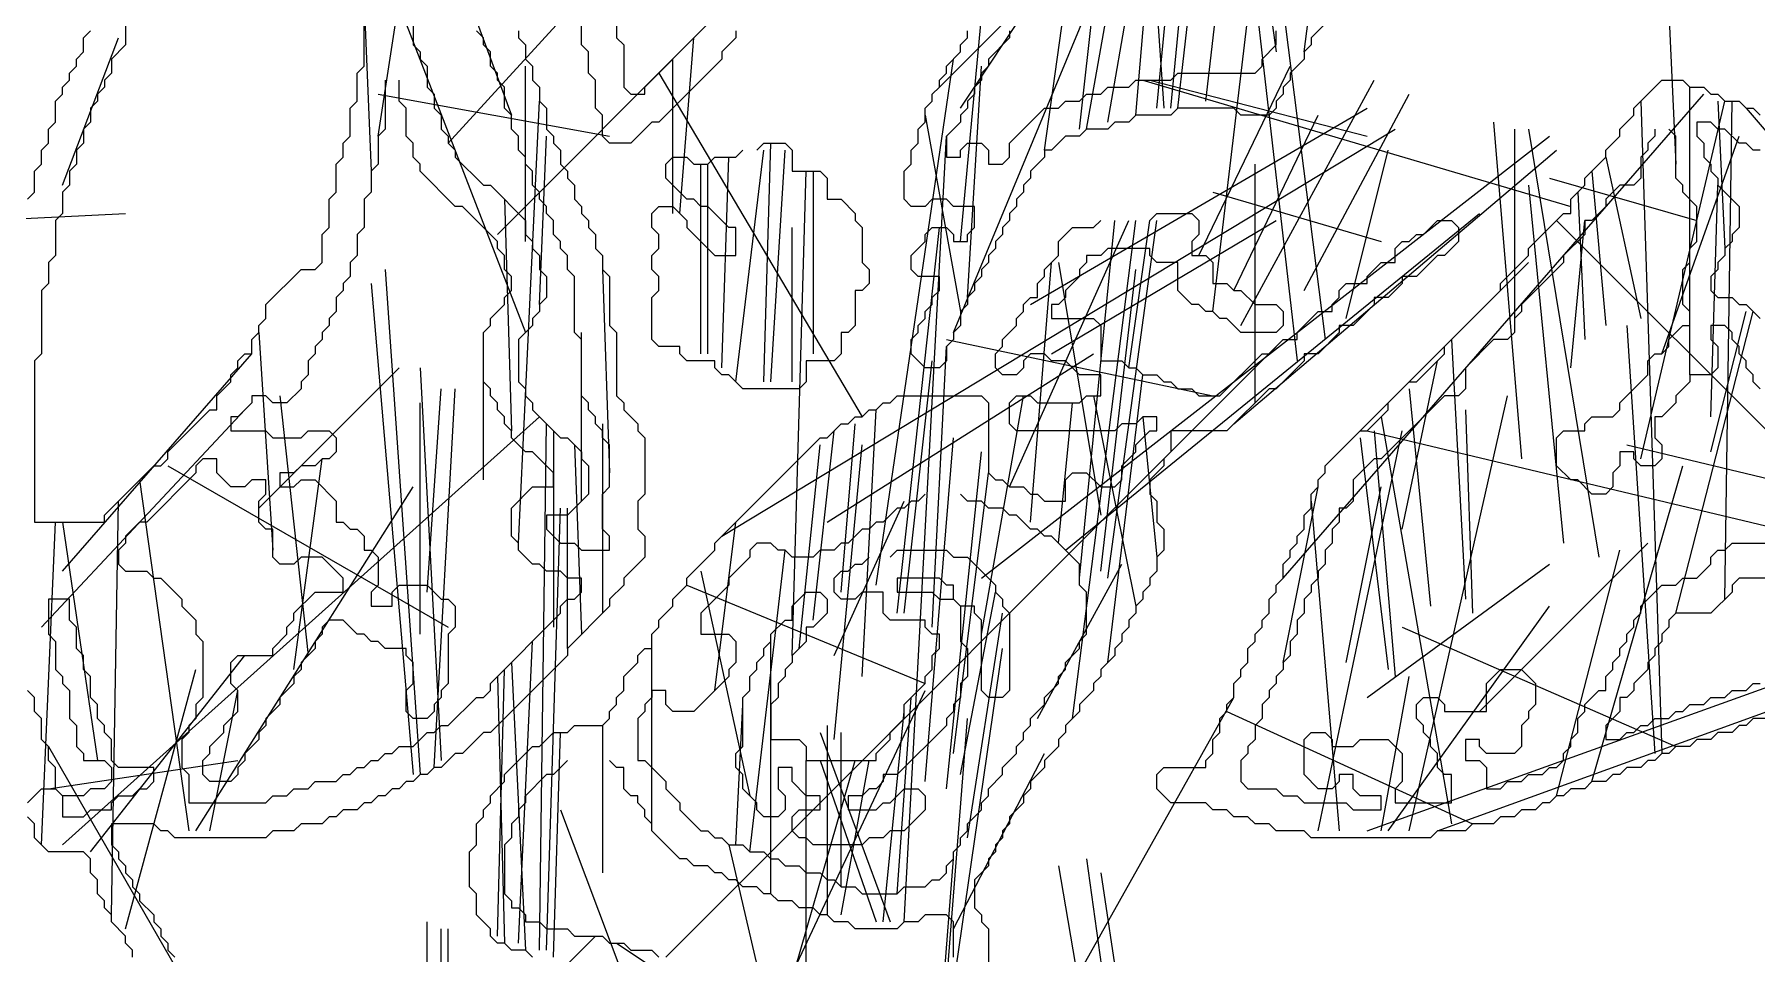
# Model space of a CAD drawing. Header units: metres. Extents: x 0 to 314, y 0 to 386.
# Drawn here: x 130 to 191.4, y 297.1 to 329.9 of the extents above; entities that cross this region are included whole.
import ezdxf

# ---------------------------------------------------------------- set-up
doc = ezdxf.new("R2010")
doc.units = ezdxf.units.M
for name, color, linetype in [('CUT', 7, 'Continuous'), ('FOLD', 1, 'Continuous'), ('OUTLINE', 3, 'Continuous')]:
    doc.layers.add(name, color=color, linetype=linetype)

msp = doc.modelspace()

# ---------------------------------------------------------------- linework, layer by layer
at = {"layer": 'CUT', "lineweight": 25}
for p, q in [((170, 327.25), (171, 337.5)), ((162.25, 328), (170.5, 336.25)), ((169.25, 327), (170, 335.75)), ((188, 336.25), (188.5, 325.25)), ((172, 320), (173.75, 334.75)), ((171.75, 327.5), (172.5, 334)), ((142.25, 326.25), (143.25, 332.75)), ((144.75, 326), (150, 331.75)), ((143.25, 330.25), (147.5, 319.25)), ((163.25, 320.5), (163.75, 328.75)), ((169.75, 328.25), (177.5, 326.25)), ((174.5, 310.5), (189.5, 327.75)), ((147.25, 311.75), (148, 327.5)), ((187.25, 327.5), (188, 304.25)), ((154.5, 312), (178.5, 326.5)), ((156, 317.5), (156.25, 326)), ((183.25, 326.5), (185.75, 311.25)), ((155, 317.5), (156, 325.75)), ((172.75, 316), (184.25, 325.75)), ((176.75, 319.75), (178.25, 325.75)), ((153.75, 318.5), (153.75, 325.25)), ((172, 324.25), (178, 322.5)), ((128.25, 323.25), (133.25, 323.5)), ((166.75, 311.5), (181.5, 323.5)), ((160.75, 309.25), (162.25, 323)), ((164.75, 313.75), (169, 323.25)), ((168.25, 310.5), (170, 323.25)), ((169, 318), (169.75, 323.25)), ((184.25, 323.25), (194.25, 313.25)), ((150.25, 321.5), (150.5, 314.25)), ((168, 310.75), (169.25, 321.5)), ((162, 308.75), (162.5, 318.75)), ((180.5, 319), (181, 309.75)), ((161, 309.25), (162, 318.25)), ((168.25, 307.5), (169.5, 317.75)), ((138.75, 317), (139.75, 307.75)), ((143.75, 308.5), (143.75, 316.75)), ((167.75, 317), (169.25, 309.5)), ((130.25, 308.75), (137.5, 316.5)), ((181, 316.5), (181.25, 309.25)), ((157.25, 308), (158, 315.25)), ((158.5, 304.75), (159.5, 315.25)), ((134.75, 314.5), (144.75, 308.75)), ((135.75, 301.5), (143.5, 313.75)), ((174.5, 307.5), (175.75, 313.75)), ((132.75, 298.5), (133, 313.25)), ((158.5, 307.75), (161, 313.25)), ((130.25, 301), (130.75, 312.5)), ((155.5, 300.75), (156.75, 311.5)), ((181.5, 305.75), (187.5, 311.75)), ((184.25, 302.75), (186.5, 311.5)), ((180, 301.5), (203.5, 310)), ((163.25, 301.25), (164.5, 309.25)), ((147.25, 297.5), (147.75, 308.25)), ((156.25, 299.25), (156.25, 308.25)), ((132, 300.75), (137.5, 307.75)), ((147, 307.5), (147.5, 297.25)), ((133.25, 298), (135.75, 307.25)), ((136.25, 301.5), (137.25, 306.5)), ((160.25, 298.25), (161, 305.75)), ((166, 294.25), (172.75, 306.25)), ((172.5, 305.75), (181.25, 301.75)), ((158, 305), (160.5, 298.25)), ((158.75, 299.5), (158.75, 305)), ((158, 304), (160, 298.25)), ((158.75, 298.5), (159.75, 304)), ((162.75, 298), (166, 304.25)), ((167.5, 300.5), (170, 282.25)), ((144, 288.5), (144, 298.25))]:
    msp.add_line(p, q, dxfattribs=at)
at = {"layer": 'FOLD', "lineweight": 18}
for p, q in [((175.25, 329.25), (176.5, 339)), ((170.75, 327.25), (172, 338.25)), ((170.5, 327.25), (171.5, 337.75)), ((168.25, 326.75), (170, 336.75)), ((162.75, 319.25), (169.5, 335.5)), ((167.25, 326.5), (168.25, 335.5)), ((166, 325.75), (167.25, 334.75)), ((167.5, 326.5), (169, 335)), ((169.75, 334.5), (170.25, 327.25)), ((173.5, 334.75), (174.25, 329.25)), ((174, 334.75), (176, 319)), ((144.5, 333.75), (147, 327)), ((173.25, 333.5), (175, 318.25)), ((163, 327.25), (166.5, 332.5)), ((141.75, 331), (142, 325)), ((146.5, 322.75), (154, 330.25)), ((163, 322.5), (163.75, 330.5)), ((131, 324.5), (133, 329.75)), ((153, 323.5), (153.5, 329.75)), ((152.75, 323.5), (152.75, 329)), ((160, 310.25), (162.75, 329)), ((147.5, 322.5), (147.5, 328.75)), ((152.25, 328.5), (159.5, 316.25)), ((171.5, 322), (174.75, 328.75)), ((142.25, 327.75), (150.5, 326.25)), ((169.5, 328.25), (184.75, 323.75)), ((173, 319.5), (177.75, 328.25)), ((175.25, 320.75), (179, 327.75)), ((189, 317.75), (189, 328)), ((165.5, 320.25), (177.5, 327.25)), ((187.25, 314.75), (190.25, 327.5)), ((190, 327.5), (190.25, 322.25)), ((190.25, 309.75), (190.5, 327.5)), ((191, 327.25), (195.5, 322)), ((161.75, 327), (163, 320)), ((172.75, 320.75), (175.75, 327)), ((182, 326.75), (183, 314.75)), ((148, 320.25), (148.25, 326.25)), ((161, 298.25), (162.5, 326.25)), ((163.75, 310.5), (184, 326.25)), ((182.75, 326.5), (182.75, 319.75)), ((188, 318.5), (190.75, 326.25)), ((154.5, 318), (154.75, 325.5)), ((156.25, 317.5), (156.75, 325.75)), ((186, 325.5), (187.25, 319.75)), ((154, 318.5), (154, 325.25)), ((157, 307.75), (157.5, 325)), ((157.75, 325), (157.75, 318.5)), ((173.5, 316.75), (173.5, 325.25)), ((184, 324.75), (189.25, 323.25)), ((185.5, 325), (186, 319.5)), ((183.25, 324.5), (184.5, 311.75)), ((185, 324.25), (185.25, 319)), ((189.75, 316.25), (190, 324.5)), ((146.75, 324), (147, 315.75)), ((157, 317.5), (157, 323)), ((166.25, 318.5), (174.25, 323.25)), ((167, 305.5), (169.25, 323.25)), ((167.25, 310.5), (168.5, 323.25)), ((184.75, 318), (185.25, 323.25)), ((165.5, 312.5), (166.25, 321.75)), ((166.5, 321.75), (168, 312.75)), ((176.75, 315.25), (183.25, 321.75)), ((142, 321), (143.5, 303.5)), ((142.5, 321.5), (143.75, 303.5)), ((188.5, 309.25), (191.25, 320)), ((189.75, 315), (191, 320)), ((138, 319.25), (138.5, 311.5)), ((149.5, 313.25), (149.5, 319.25)), ((186.75, 319.5), (187.75, 304.25)), ((146, 314), (146, 319)), ((152.5, 297), (174.25, 318.75)), ((162.5, 319), (172, 317)), ((131, 310.75), (137.75, 318.5)), ((138, 313), (143, 318)), ((143.75, 318), (144.5, 304)), ((158.25, 312.5), (167.75, 318.5)), ((178.75, 312.25), (180, 318.25)), ((144, 310), (144.5, 317.25)), ((144.25, 303.75), (145, 317.25)), ((163.75, 308.5), (165.25, 317)), ((166.5, 311.75), (167, 316.75)), ((179, 317.25), (179.75, 309.5)), ((179, 301.5), (182.5, 317)), ((131, 301), (148, 316.25)), ((159.5, 307), (160, 316.5)), ((169.5, 316.25), (170, 311.25)), ((178, 316.25), (180.5, 301.75)), ((148, 297.25), (148.25, 316)), ((148.5, 315.75), (148.5, 308.75)), ((150.25, 316), (150.25, 309.25)), ((157.75, 309), (158.5, 315.75)), ((158.75, 310), (159.25, 316)), ((161.75, 303.25), (162.75, 315.5)), ((175.75, 301.5), (178.75, 315.75)), ((177.25, 315.5), (178.25, 307.25)), ((177.5, 315.75), (193.25, 312)), ((177.75, 315.75), (178.5, 307)), ((149.25, 315.25), (149.5, 308.5)), ((162.5, 303), (163.75, 315)), ((186.75, 315.25), (203.5, 311.25)), ((139.25, 307.25), (140.25, 314.75)), ((162.75, 304.25), (164, 314.25)), ((185.5, 303.25), (188.75, 314.5)), ((133.75, 314), (135.5, 301.5)), ((176.75, 307.5), (178, 313.75)), ((175.5, 313.25), (176.5, 301.5)), ((131, 312.5), (132.25, 304)), ((148.25, 297.25), (148.75, 313)), ((149, 308), (149, 313)), ((154.25, 306.5), (155, 312.5)), ((153.75, 310.75), (155.5, 302.75)), ((165.75, 305.5), (168.75, 311)), ((177.5, 306.25), (184, 311)), ((177.5, 301.5), (203.25, 310.75)), ((153.25, 310.25), (161.75, 306.75)), ((163, 303.5), (164.25, 310)), ((178.25, 301.5), (184, 309.5)), ((178.75, 308.75), (188.5, 304.5)), ((152, 301.75), (152, 308.25)), ((162.5, 294.25), (164.5, 308)), ((146.5, 297.75), (146.75, 307.25)), ((146.5, 307), (146.75, 297.5)), ((178, 301.5), (179, 307)), ((155.75, 293.75), (161.75, 306.5)), ((155, 301), (155.25, 306)), ((160.75, 299.25), (161.25, 306.25)), ((150.25, 305.25), (150.25, 300)), ((158.25, 305.25), (158.25, 298.5)), ((162.5, 296), (163.25, 305.5)), ((130.5, 304.5), (139, 289.75)), ((148.5, 297), (148.75, 305)), ((130.5, 303), (137.25, 304)), ((155.5, 291), (159.25, 304)), ((157.5, 295.5), (157.5, 304)), ((148.75, 302.25), (151, 296.25)), ((154.75, 301), (157.25, 290.25)), ((162.25, 294), (162.75, 300.5)), ((166.5, 300.25), (169, 285.5)), ((168, 300), (170, 286.75)), ((143.5, 291.25), (150, 297.75)), ((144.5, 291.5), (144.5, 298)), ((144.75, 291), (144.75, 298)), ((150.75, 297.5), (157.5, 293))]:
    msp.add_line(p, q, dxfattribs=at)
at = {"layer": 'OUTLINE'}
for points in [[(133.25, 330.25), (133.25, 329.5), (132.75, 329), (132.75, 328.5), (132.5, 328.25), (132.5, 328), (132.25, 327.75), (132.25, 327.5), (132, 327.25), (132, 326.75), (131.75, 326.5), (131.75, 326), (131.5, 325.75), (131.5, 325.25), (131.25, 325), (131.25, 324.5), (131, 324.25), (131, 323.5), (130.75, 323.25), (130.75, 322), (130.5, 321.75), (130.5, 321), (130.25, 320.75), (130.25, 318.5), (130, 318.25), (130, 312.5), (132.5, 312.5), (132.5, 312.75), (134.25, 314.5), (134.5, 314.5), (134.75, 314.75), (134.75, 315), (136.25, 316.5), (136.5, 316.5), (136.5, 317), (137, 317.5), (137, 317.75), (137.25, 318), (137.25, 318.25), (137.5, 318.5), (137.75, 318.5), (137.75, 319), (138, 319.25), (138, 319.5), (138.25, 319.75), (138.25, 320.25), (139.5, 321.5), (140, 321.5), (140.25, 321.75), (140.25, 322.75), (140.5, 323), (140.5, 324), (140.75, 324.25), (140.75, 325.25), (141, 325.5), (141, 326), (141.25, 326.25), (141.25, 327.25), (141.5, 327.5), (141.5, 328.5), (141.75, 328.75), (141.75, 331.25)], [(143.5, 330.5), (143.5, 329.5), (143.75, 329.25), (143.75, 329), (144, 328.75), (144, 328), (144.25, 327.75), (144.25, 327.25), (144.5, 327), (144.5, 326.5), (144.75, 326.25), (144.75, 326), (145, 325.75), (145, 325.5), (146, 324.5), (146.25, 324.5), (147.5, 323.25), (147.5, 322.75), (147.75, 322.5), (147.75, 322.25), (148, 322), (148, 321.5), (148.25, 321.25), (148.25, 320.5), (148, 320.25), (148, 320), (147.75, 319.75), (147.75, 319.5), (147.25, 319), (147.25, 317.5), (147.5, 317.25), (147.5, 317), (147.75, 316.75), (147.75, 316.5), (148.75, 315.5), (149, 315.5), (149.5, 315), (149.5, 314.75), (149.75, 314.5), (149.75, 313.5), (149, 312.75), (148.25, 312.75), (148.25, 312.25), (148.75, 311.75), (149.25, 311.75), (149.5, 311.5), (150.5, 311.5), (150.5, 312), (150.25, 312.25), (150.25, 313.5), (150.5, 313.75), (150.5, 315.25), (150.25, 315.5), (150.25, 315.75), (150, 316), (150, 316.25), (149.75, 316.5), (149.75, 316.75), (149.5, 317), (149.5, 319), (149.25, 319.25), (149.25, 321.25), (149, 321.5), (149, 322), (148.75, 322.25), (148.75, 322.5), (148.5, 322.75), (148.5, 323.25), (148.25, 323.5), (148.25, 323.75), (148, 324), (148, 324.25), (147.75, 324.5), (147.75, 325), (147.5, 325.25), (147.5, 325.5), (147.25, 325.75), (147.25, 326.25), (147, 326.5), (147, 327), (146.75, 327.25), (146.75, 328), (146.5, 328.25), (146.5, 328.5), (146.25, 328.75), (146.25, 329.25), (146, 329.5), (146, 329.75), (145.75, 330)], [(155, 330), (155, 329.75), (154.5, 329.25), (154.5, 329), (152.25, 326.75), (152, 326.75), (151.25, 326), (150.5, 326), (150.25, 326.25), (150.25, 327), (150, 327.25), (150, 328.25), (149.75, 328.5), (149.75, 329.25), (149.5, 329.5), (149.5, 330.25)], [(150.75, 330.25), (150.75, 329.75), (151, 329.5), (151, 328), (151.25, 327.75), (151.75, 327.75), (151.75, 328), (153.75, 330)], [(176.5, 330.75), (175.5, 329.75), (175.5, 329.5), (175.25, 329.25), (175.25, 329), (174.75, 328.5), (174.75, 328.25), (174.5, 328), (174.5, 327.75), (174.25, 327.5), (174.25, 327.25), (174, 327), (173, 327), (172.75, 327.25), (170.75, 327.25), (170.5, 327), (169.25, 327), (169, 326.75), (168.5, 326.75), (168.25, 326.5), (167.5, 326.5), (167.25, 326.25), (166.75, 326.25), (166.25, 325.75), (166, 325.75), (166, 325.5), (165.5, 325), (165.5, 324.75), (165.25, 324.5), (165.25, 324.25), (165, 324), (165, 323.75), (164.75, 323.5), (164.75, 323.25), (164.5, 323), (164.5, 322.75), (164.25, 322.5), (164.25, 322.25), (164, 322), (164, 321.75), (163.75, 321.5), (163.75, 321.25), (163.5, 321), (163.5, 320.75), (163.25, 320.5), (163.25, 320.25), (163, 320), (163, 319.5), (162.75, 319.25), (162.75, 319), (162.5, 318.75), (162.5, 318.25), (162.25, 318), (161.75, 318), (161.25, 318.5), (161.25, 319), (161.5, 319.25), (161.5, 319.5), (161.75, 319.75), (161.75, 320), (162, 320.25), (162, 320.5), (162.25, 320.75), (162.25, 321.25), (161.5, 321.25), (161.25, 321.5), (161.25, 322), (161.75, 322.5), (161.75, 322.75), (162, 323), (162.5, 323), (162.75, 322.75), (162.75, 322.5), (163.25, 322.5), (163.25, 322.75), (163.5, 323), (163.5, 323.75), (162.75, 323.75), (162.5, 324), (162, 324), (161.75, 323.75), (161.25, 323.75), (161, 324), (161, 325), (161.25, 325.25), (161.25, 325.75), (161.5, 326), (161.5, 326.5), (161.75, 326.75), (161.75, 327.25), (162, 327.5), (162, 327.75), (162.25, 328), (162.25, 328.25), (162.5, 328.5), (162.5, 328.75), (163, 329.25), (163, 329.5), (163.25, 329.75), (163.25, 330)], [(129.75, 324), (130, 324.25), (130, 325), (130.25, 325.25), (130.25, 325.75), (130.5, 326), (130.5, 326.5), (130.75, 326.75), (130.75, 327.5), (131, 327.75), (131, 328), (131.25, 328.25), (131.25, 328.5), (131.5, 328.75), (131.5, 329), (131.75, 329.25), (131.75, 329.75), (132, 330)], [(147.25, 330), (147.25, 329.75), (147.5, 329.5), (147.5, 329), (147.75, 328.75), (147.75, 328.25), (148, 328), (148, 327.5), (148.25, 327.25), (148.25, 326.5), (148.5, 326.25), (148.5, 326), (148.75, 325.75), (148.75, 325.25), (149, 325), (149, 324.75), (149.25, 324.5), (149.25, 324), (149.5, 323.75), (149.5, 323.5), (149.75, 323.25), (149.75, 323), (150, 322.75), (150, 322.25), (150.25, 322), (150.25, 321.5), (150.5, 321.25), (150.5, 319.5), (150.75, 319.25), (150.75, 317), (151, 316.75), (151, 316.5), (151.5, 316), (151.5, 315.75), (151.75, 315.5), (151.75, 313.5), (151.5, 313.25), (151.5, 312.25), (151.75, 312), (151.75, 311.25), (151, 310.5), (151, 310.25), (150.5, 309.75), (150.5, 309.5), (149, 308), (149, 307.75), (146.25, 305), (146, 305), (145.25, 304.25), (145, 304.25), (144.5, 303.75), (144.25, 303.75), (144, 303.5), (143.75, 303.5), (143.5, 303.25), (143.25, 303.25), (143, 303), (142.75, 303), (142.5, 302.75), (142.25, 302.75), (142, 302.5), (141.75, 302.5), (141.5, 302.25), (141, 302.25), (140.75, 302), (140.5, 302), (140.25, 301.75), (139.5, 301.75), (139.25, 301.5), (138.5, 301.5), (138.25, 301.25), (135, 301.25), (134.75, 301.5), (134.5, 301.5), (134.25, 301.75), (132.75, 301.75), (132.75, 301), (133, 300.75), (133, 300.5), (133.25, 300.25), (133.25, 300), (133.5, 299.75), (133.5, 299.5), (133.75, 299.25), (133.75, 299), (134.25, 298.5), (134.25, 298.25), (134.5, 298), (134.5, 297.75), (134.75, 297.5), (134.75, 297.25), (135, 297)], [(164.75, 330), (164.75, 329.75), (164, 329), (164, 328.75), (163.75, 328.5), (163.75, 328.25), (163.5, 328), (163.5, 327.75), (163.25, 327.5), (163.25, 327.25), (163, 327), (163, 326.75), (162.5, 326.25), (162.5, 325.5), (163, 325.5), (163, 325.75), (163.25, 326), (163.75, 326), (164, 325.75), (164, 325.25), (164.5, 325.25), (164.75, 325.5), (164.75, 326), (166, 327.25), (166.5, 327.25), (166.75, 327.5), (167.25, 327.5), (167.5, 327.75), (168, 327.75), (168.25, 328), (169, 328), (169.25, 328.25), (170.5, 328.25), (170.75, 328.5), (173.5, 328.5), (173.75, 328.75), (173.75, 329), (174.25, 329.5), (174.25, 330)], [(142.5, 328.25), (142.5, 326.5), (142.25, 326.25), (142.25, 325.25), (142, 325), (142, 324.25), (141.75, 324), (141.75, 323), (141.5, 322.75), (141.5, 322), (141.25, 321.75), (141.25, 321.25), (141, 321), (141, 320.75), (140.75, 320.5), (140.75, 320), (140.5, 319.75), (140.5, 319.5), (140.25, 319.25), (140.25, 319), (140, 318.75), (140, 318.5), (139.75, 318.25), (139.75, 317.75), (139.5, 317.5), (139.5, 317.25), (139, 316.75), (138.5, 316.75), (138.25, 317), (137.75, 317), (137.75, 316.75), (137.25, 316.25), (137, 316.25), (137, 315.75), (138.25, 315.75), (138.5, 315.5), (139.5, 315.5), (139.75, 315.75), (140.5, 315.75), (140.75, 315.5), (140.75, 315), (140.5, 314.75), (140.25, 314.75), (140, 314.5), (139.5, 314.5), (139.25, 314.25), (138.75, 314.25), (138.75, 313.75), (139.25, 313.75), (139.5, 314), (140, 314), (140.75, 313.25), (140.75, 312.5), (141, 312.5), (141.25, 312.25), (141.5, 312.25), (141.75, 312), (141.75, 311.5), (142, 311.5), (142.25, 311.25), (142.25, 310.25), (142, 310), (142, 309.5), (142.75, 309.5), (142.75, 310), (143, 310.25), (144, 310.25), (144.5, 309.75), (144.75, 309.75), (145, 309.5), (145, 308.75), (144.75, 308.5), (144.75, 306.75), (144.5, 306.5), (144.5, 306.25), (144.25, 306), (144.25, 305.75), (144, 305.5), (143.5, 305.5), (143.25, 305.75), (143.25, 306.5), (143.5, 306.75), (143.5, 307.5), (143.25, 307.75), (143.25, 308), (142.5, 308), (142.25, 308.25), (142, 308.25), (141.75, 308.5), (141.5, 308.5), (141, 309), (140.5, 309), (140.25, 308.75), (140.25, 308.5), (140, 308.25), (140, 308), (139.5, 307.5), (139.5, 307.25), (139.25, 307), (139.25, 306.75), (138.75, 306.25), (138.75, 306), (138.25, 305.5), (138.25, 305.25), (138, 305), (138, 304.75), (137.5, 304.25), (137.5, 304), (137.25, 303.75), (137.25, 303.5), (137, 303.25), (136.25, 303.25), (136, 303.5), (136, 304), (136.25, 304.25), (136.25, 304.5), (136.75, 305), (136.75, 305.25), (137.25, 305.75), (137.25, 306.5), (137, 306.75), (137, 307.5), (137.25, 307.75), (138.5, 307.75), (138.5, 308), (139, 308.5), (139, 308.75), (139.25, 309), (139.25, 309.25), (140, 310), (141, 310), (141, 310.5), (140.25, 311.25), (139.5, 311.25), (139.25, 311), (138.75, 311), (138.5, 311.25), (138.5, 312.25), (138.25, 312.25), (138, 312.5), (138, 313.25), (138.25, 313.5), (138.25, 314), (137.75, 314), (137.5, 313.75), (137, 313.75), (136.5, 314.25), (136.5, 314.75), (136, 314.75), (135.75, 314.5), (135.75, 314.25), (134, 312.5), (133.75, 312.5), (133.25, 312), (133.25, 311.75), (133, 311.5), (133, 311), (133.25, 310.75), (134, 310.75), (134.25, 310.5), (134.5, 310.5), (135.25, 309.75), (135.25, 309.5), (135.75, 309), (135.75, 308.5), (136, 308.25), (136, 306.25), (135.75, 306), (135.75, 305.5), (135.5, 305.25), (135.5, 305), (135.25, 304.75), (135.25, 303.75), (135.5, 303.5), (135.5, 302.5), (138.25, 302.5), (138.5, 302.75), (139, 302.75), (139.25, 303), (139.75, 303), (140, 303.25), (140.75, 303.25), (141, 303.5), (141.25, 303.5), (141.5, 303.75), (141.75, 303.75), (142, 304), (142.25, 304), (142.5, 304.25), (142.75, 304.25), (143, 304.5), (143.5, 304.5), (144, 305), (144.25, 305), (144.5, 305.25), (144.75, 305.25), (145.75, 306.25), (146, 306.25), (146.25, 306.5), (146.25, 306.75), (148.75, 309.25), (148.75, 309.5), (149, 309.75), (149.25, 309.75), (149.5, 310), (149.5, 310.5), (149, 310.5), (148.75, 310.75), (148.25, 310.75), (148, 311), (147.75, 311), (147.25, 311.5), (147.25, 311.75), (147, 312), (147, 313), (147.75, 313.75), (148.5, 313.75), (148.5, 314.25), (147.75, 315), (147.5, 315), (147, 315.5), (147, 315.75), (146.75, 316), (146.75, 316.25), (146.5, 316.5), (146.5, 316.75), (146.25, 317), (146.25, 317.25), (146, 317.5), (146, 319.25), (146.25, 319.5), (146.25, 319.75), (146.75, 320.25), (146.75, 320.5), (147, 320.75), (147, 321.25), (146.75, 321.5), (146.75, 322), (146.5, 322.25), (146.5, 322.5), (145.25, 323.75), (145, 323.75), (143.75, 325), (143.75, 325.25), (143.5, 325.5), (143.5, 326), (143.25, 326.25), (143.25, 327.25), (143, 327.5), (143, 328.25)], [(191.75, 305.5), (191.25, 305.5), (191, 305.25), (190.75, 305.25), (190.5, 305), (190, 305), (189.75, 304.75), (189.25, 304.75), (189, 304.5), (188.5, 304.5), (188.25, 304.25), (188, 304.25), (187.75, 304), (187.5, 304), (187.25, 303.75), (186.75, 303.75), (186.5, 303.5), (186.25, 303.5), (186, 303.25), (185.5, 303.25), (185.25, 303), (184.75, 303), (184.5, 302.75), (184.25, 302.75), (184, 302.5), (183.75, 302.5), (183.5, 302.25), (183, 302.25), (182.75, 302), (182.25, 302), (182, 301.75), (181.25, 301.75), (181, 301.5), (180, 301.5), (179.75, 301.25), (175.5, 301.25), (175.25, 301.5), (174.25, 301.5), (174, 301.75), (173.5, 301.75), (173.25, 302), (172.75, 302), (172.5, 302.25), (172, 302.25), (171.75, 302.5), (170.5, 302.5), (170, 303), (170, 303.5), (170.25, 303.75), (171.75, 303.75), (171.75, 304), (172, 304.25), (172, 304.75), (172.25, 305), (172.25, 305.5), (172.5, 305.75), (172.5, 306), (172.75, 306.25), (172.75, 306.75), (173, 307), (173, 307.25), (173.25, 307.5), (173.25, 308), (173.5, 308.25), (173.5, 308.5), (173.75, 308.75), (173.75, 309), (174, 309.25), (174, 309.75), (174.25, 310), (174.25, 310.25), (174.5, 310.5), (174.5, 311), (174.75, 311.25), (174.75, 311.5), (175, 311.75), (175, 312), (175.25, 312.25), (175.25, 312.75), (175.5, 313), (175.5, 313.5), (175.75, 313.75), (175.75, 314), (176, 314.25), (176, 314.5), (177.25, 315.75), (177.5, 315.75), (178.25, 316.5), (178.25, 316.75), (179, 317.5), (179.25, 317.5), (180.25, 318.5), (180.25, 318.75), (182.25, 320.75), (182.25, 321), (183.25, 322), (183.25, 322.25), (184.5, 323.5), (184.75, 323.5), (184.75, 324), (185.25, 324.5), (185.25, 324.75), (186, 325.5), (186, 325.75), (186.5, 326.25), (186.5, 326.5), (187, 327), (187, 327.25), (188, 328.25), (188.75, 328.25), (189, 328), (189.5, 328), (189.75, 327.75), (190, 327.75), (190.25, 327.5), (190.75, 327.5), (191, 327.25), (191.25, 327.25), (191.5, 327)], [(191.5, 325.75), (191.25, 325.75), (191, 326), (190.75, 326), (190.25, 326.5), (190, 326.5), (189.75, 326.75), (189.25, 326.75), (189.25, 326.25), (189.5, 326), (189.5, 325.5), (189.75, 325.25), (189.75, 325), (190, 324.75), (190, 324.5), (190.75, 323.75), (190.75, 323), (190.5, 322.75), (190.5, 322.5), (190.25, 322.25), (190.25, 322), (190, 321.75), (190, 321.5), (189.75, 321.25), (189.75, 320.75), (190, 320.5), (190.5, 320.5), (190.75, 320.25), (191, 320.25), (191.5, 319.75)], [(155.75, 325.75), (156, 326), (156.75, 326), (157, 325.75), (157, 325), (158, 325), (158.25, 324.75), (158.25, 324), (158.75, 324), (159.25, 323.5), (159.25, 323.25), (159.5, 323), (159.5, 321.75), (159.75, 321.5), (159.75, 321), (159.5, 320.75), (159.25, 320.75), (159.25, 319.5), (159, 319.25), (158.75, 319.25), (158.75, 318.5), (158.5, 318.25), (157.5, 318.25), (157.5, 317.5), (157.25, 317.25), (155.25, 317.25), (154.75, 317.75), (154.5, 317.75), (154.25, 318), (154.25, 318.25), (153.25, 318.25), (153, 318.5), (153, 318.75), (152.25, 318.75), (152, 319), (152, 320.5), (152.25, 320.75), (152.25, 321.25), (152, 321.5), (152, 322), (152.25, 322.25), (152.25, 322.75), (152, 323), (152, 323.5), (152.25, 323.75), (152.75, 323.75), (153.25, 323.25), (153.25, 323), (154.25, 322), (155, 322), (155, 323), (154.75, 323), (154, 323.75), (153.75, 323.75), (153.5, 324), (153.25, 324), (152.5, 324.75), (152.5, 325.25), (152.75, 325.5), (153.25, 325.5), (153.5, 325.25), (154, 325.25), (154.25, 325.5), (155, 325.5), (155.25, 325.75)], [(187.75, 326.5), (187.75, 326.25), (187.5, 326), (187.5, 325.75), (187.25, 325.5), (187.25, 324.75), (187, 324.5), (186.5, 324.5), (186, 324), (186, 323.75), (185.5, 323.25), (185.25, 323.25), (185.25, 322.75), (184.5, 322), (184.5, 321.75), (183, 320.25), (183, 320), (182.75, 319.75), (182.75, 319.25), (182.5, 319), (182, 319), (181, 318), (181, 317.25), (180.75, 317), (180.25, 317), (178, 314.75), (177.75, 314.75), (177, 314), (177, 313.25), (176.75, 313), (176.5, 313), (176.5, 312.5), (176.25, 312.25), (176.25, 311.75), (176, 311.5), (176, 311), (175.75, 310.75), (175.75, 310.5), (175.5, 310.25), (175.5, 310), (175.25, 309.75), (175.25, 309.25), (175, 309), (175, 308.5), (174.75, 308.25), (174.75, 307.75), (174.5, 307.5), (174.5, 307.25), (174.25, 307), (174.25, 306.75), (174, 306.5), (174, 306.25), (173.75, 306), (173.75, 305.5), (173.5, 305.25), (173.5, 304.75), (173.25, 304.5), (173.25, 304.25), (173, 304), (173, 303.25), (173.25, 303), (174.25, 303), (174.5, 302.75), (175, 302.75), (175.25, 302.5), (176.75, 302.5), (177, 302.25), (178, 302.25), (178, 302.75), (177.25, 302.75), (177, 303), (177, 303.5), (176.5, 303.5), (176.5, 303.25), (176.25, 303), (175.75, 303), (175.25, 303.5), (175.25, 304.75), (175.5, 305), (176, 305), (176.25, 304.75), (176.25, 304.5), (177, 304.5), (177.25, 304.75), (178.25, 304.75), (178.75, 304.25), (178.75, 303.25), (178.5, 303), (178.5, 302.5), (180.5, 302.5), (180.5, 303.5), (180.25, 303.5), (180, 303.75), (180, 304.25), (179.75, 304.5), (179.75, 304.75), (179.5, 305), (179.5, 305.25), (179.25, 305.5), (179.25, 306), (179.5, 306.25), (180, 306.25), (180.25, 306), (180.25, 305.75), (181.75, 305.75), (181.75, 306.75), (182.25, 307.25), (183, 307.25), (183.5, 306.75), (183.5, 306), (183.25, 305.75), (183.25, 305.5), (183, 305.25), (183, 304.5), (182.75, 304.25), (181.75, 304.25), (181.5, 304.5), (181.5, 304.75), (181, 304.75), (181, 304), (181.5, 304), (181.75, 303.75), (181.75, 303), (182.25, 303), (182.5, 303.25), (183, 303.25), (183.25, 303.5), (183.75, 303.5), (184, 303.75), (184.25, 303.75), (184.5, 304), (184.5, 304.25), (184.75, 304.5), (184.75, 304.75), (185, 305), (185, 305.5), (185.25, 305.75), (185.25, 306), (185.75, 306.5), (186, 306.5), (186, 307), (186.25, 307.25), (186.25, 307.5), (186.5, 307.75), (186.5, 308), (186.75, 308.25), (186.75, 308.5), (187, 308.75), (187, 309), (187.25, 309.25), (187.25, 309.5), (188, 310.25), (188.5, 310.25), (188.75, 310.5), (189.25, 310.5), (189.75, 311), (189.75, 311.25), (190, 311.5), (190.25, 311.5), (190.5, 311.75), (192, 311.75)], [(191.5, 317.25), (191.25, 317.5), (191.25, 317.75), (191, 318), (191, 318.25), (190.75, 318.5), (190.75, 318.75), (190.5, 319), (190.5, 319.25), (190.25, 319.5), (189.75, 319.5), (189.75, 319), (190, 318.75), (190, 318), (189.75, 317.75), (189, 317.75), (189, 317.5), (188.5, 317), (188.5, 316.75), (188, 316.25), (187.75, 316.25), (187.75, 315.5), (188, 315.25), (188, 314.75), (187.75, 314.5), (187.25, 314.5), (187, 314.75), (187, 315), (186.5, 315), (186.5, 314.5), (186.25, 314.25), (186.25, 313.75), (186, 313.5), (185.5, 313.5), (185, 314), (184.75, 314), (184.25, 314.5), (184.25, 315.5), (184.5, 315.75), (185.25, 315.75), (185.25, 316), (185.5, 316.25), (186.25, 316.25), (186.5, 316.5), (186.5, 316.75), (187.5, 317.75), (187.5, 318.25), (187.75, 318.5), (188, 318.5), (188.25, 318.75), (188.25, 319), (188.75, 319.5), (189, 319.5), (189, 320), (188.75, 320.25), (188.75, 321.5), (189, 321.75), (189, 322.25), (189.25, 322.5), (189.25, 323.75), (188.75, 324.25), (188.75, 324.5), (188.5, 324.75), (188.5, 326.25), (188.25, 326.5)], [(169.75, 323.25), (170, 323.5), (171.25, 323.5), (171.5, 323.25), (171.5, 322.75), (171.25, 322.5), (171.25, 322), (171.75, 322), (172, 321.75), (172, 321), (172.5, 321), (172.75, 320.75), (173, 320.75), (173.5, 320.25), (174.25, 320.25), (174.5, 320), (174.5, 319.5), (174.25, 319.25), (173, 319.25), (172.5, 319.75), (172.25, 319.75), (172, 320), (171.75, 320), (171.5, 320.25), (171.25, 320.25), (170.75, 320.75), (170.75, 321.75), (170, 321.75), (169.75, 322), (169.75, 322.25), (168.25, 322.25), (168, 322), (167.5, 322), (167.5, 321.75), (167.25, 321.5), (167.25, 321.25), (166.75, 320.75), (166.75, 320.5), (166.5, 320.25), (166.25, 320.25), (166.25, 319.75), (167.75, 319.75), (168, 319.5), (168, 318.25), (168.75, 318.25), (169, 318), (169.25, 318), (169.5, 317.75), (170, 317.75), (170.25, 317.5), (170.5, 317.5), (170.75, 317.25), (171.25, 317.25), (171.5, 317), (172.25, 317), (173.75, 318.5), (174, 318.5), (174.5, 319), (175, 319), (175, 319.25), (175.75, 320), (176.25, 320), (176.25, 320.25), (176.5, 320.5), (176.5, 320.75), (176.75, 321), (177.5, 321), (177.5, 321.25), (178, 321.75), (178.5, 321.75), (178.5, 322.25), (178.75, 322.5), (179, 322.5), (179.25, 322.75), (179.5, 322.75), (180, 323.25), (180.5, 323.25), (180.75, 323), (180.75, 322.5), (180.25, 322), (180, 322), (179.25, 321.25), (178.75, 321.25), (178.75, 321), (178.25, 320.5), (177.75, 320.5), (177.75, 320.25), (177, 319.5), (176.5, 319.5), (176.5, 319.25), (175.75, 318.5), (175.25, 318.5), (175.25, 318.25), (174.25, 317.25), (174, 317.25), (172.5, 315.75), (170.5, 315.75), (170.5, 315), (170.25, 314.75), (170.25, 314.5), (169.75, 314), (169.75, 313.5), (170, 313.25), (170, 312.5), (170.25, 312.25), (170.25, 311.5), (170, 311.25), (170, 310.75), (169.75, 310.5), (169.75, 310.25), (169.5, 310), (169.5, 309.75), (169.25, 309.5), (169.25, 309.25), (169, 309), (169, 308.75), (168.75, 308.5), (168.75, 308.25), (168.5, 308), (168.5, 307.75), (168, 307.25), (168, 307), (167.75, 306.75), (167.75, 306.5), (167.25, 306), (167.25, 305.75), (166.75, 305.25), (166.75, 305), (166.5, 304.75), (166.5, 304.5), (166, 304), (166, 303.75), (165.5, 303.25), (165.5, 303), (165.25, 302.75), (165.25, 302.5), (164.75, 302), (164.75, 301.75), (164.5, 301.5), (164.5, 301.25), (164.25, 301), (164.25, 300.75), (164, 300.5), (164, 300.25), (163.5, 299.75), (163.5, 298.75), (163.75, 298.5), (163.75, 298.25), (164, 298), (164, 296.75)], [(147.75, 297), (147.5, 297.25), (147, 297.25), (146.75, 297.5), (146.5, 297.5), (146.25, 297.75), (146.25, 298), (145.75, 298.5), (145.75, 299.25), (145.5, 299.5), (145.5, 300.75), (145.75, 301), (145.75, 301.75), (146, 302), (146, 302.25), (146.25, 302.5), (146.25, 302.75), (146.75, 303.25), (146.75, 303.5), (147.75, 304.5), (148, 304.5), (148.5, 305), (149, 305), (149.25, 305.25), (150.25, 305.25), (150.5, 305.5), (150.5, 305.75), (150.75, 306), (150.75, 306.25), (151, 306.5), (151, 307), (151.5, 307.5), (151.5, 307.75), (151.75, 308), (152, 308), (152, 308.5), (152.25, 308.75), (152.25, 309), (152.75, 309.5), (152.75, 309.75), (153.25, 310.25), (153.25, 310.5), (154.25, 311.5), (154.25, 311.75), (158, 315.5), (158.25, 315.5), (158.75, 316), (159, 316), (159.25, 316.25), (159.5, 316.25), (159.75, 316.5), (160, 316.5), (160.25, 316.75), (160.5, 316.75), (160.75, 317), (163.75, 317), (164, 316.75), (164, 314.25), (164.25, 314), (164.5, 314), (164.75, 313.75), (165.25, 313.75), (165.5, 313.5), (165.75, 313.5), (166, 313.25), (166.75, 313.25), (166.75, 314), (167, 314.25), (167.5, 314.25), (168, 313.75), (168.5, 313.75), (168.75, 314), (168.75, 314.5), (169.25, 315), (169.25, 315.25), (169.75, 315.75), (170, 315.75), (170, 316.25), (169.5, 316.25), (169.25, 316), (168.75, 316), (168.5, 315.75), (165, 315.75), (164.75, 316), (164.75, 316.75), (165, 317), (165.5, 317), (165.75, 316.75), (167.25, 316.75), (167.5, 317), (168, 317), (168, 317.75), (167.25, 317.75), (166.75, 318.25), (166.25, 318.25), (166, 318.5), (165.5, 318.5), (165.25, 318.25), (165.25, 318), (165, 317.75), (164.5, 317.75), (164.25, 318), (164.25, 318.5), (164.5, 318.75), (164.5, 319), (165, 319.5), (165, 319.75), (165.25, 320), (165.25, 320.25), (165.5, 320.5), (165.75, 320.5), (165.75, 321), (166, 321.25), (166, 321.5), (166.5, 322), (166.5, 322.5), (167, 323), (167.75, 323), (168, 323.25)], [(161.75, 313.5), (161.5, 313.25), (161.25, 313.25), (161, 313), (160.75, 313), (160.25, 312.5), (160, 312.5), (159.75, 312.25), (159.5, 312.25), (159, 311.75), (158.75, 311.75), (158.5, 311.5), (158, 311.5), (157.75, 311.25), (157, 311.25), (156.75, 311.5), (156.5, 311.5), (156.25, 311.75), (155.75, 311.75), (155.5, 311.5), (155.5, 311.25), (154.75, 310.5), (154.75, 310.25), (153.75, 309.25), (153.75, 308.5), (154.75, 308.5), (155, 308.25), (155, 307.5), (154.75, 307.25), (154.75, 307), (153.5, 305.75), (152.75, 305.75), (152.5, 306), (152.5, 306.5), (152, 306.5), (152, 306.25), (151.75, 306), (151.75, 305.75), (151.5, 305.5), (151.5, 304), (151.75, 304), (152.5, 303.25), (152.5, 303), (153, 302.5), (153, 302.25), (153.75, 301.5), (154, 301.5), (154.25, 301.25), (154.5, 301.25), (154.75, 301), (155.25, 301), (155.5, 300.75), (156, 300.75), (156.25, 300.5), (156.5, 300.5), (156.75, 300.25), (157.25, 300.25), (157.5, 300), (158, 300), (158.25, 299.75), (158.5, 299.75), (158.75, 299.5), (159.25, 299.5), (159.5, 299.25), (160.75, 299.25), (161, 299.5), (161.75, 299.5), (162, 299.75), (162.25, 299.75), (162.5, 300), (162.5, 300.25), (162.75, 300.5), (162.75, 300.75), (163, 301), (163, 301.25), (163.25, 301.5), (163.25, 301.75), (163.75, 302.25), (163.75, 302.5), (164, 302.75), (164, 303), (164.5, 303.5), (164.5, 303.75), (165, 304.25), (165, 304.5), (165.25, 304.75), (165.25, 305), (165.5, 305.25), (165.5, 305.5), (166, 306), (166, 306.25), (166.5, 306.75), (166.5, 307), (166.75, 307.25), (166.75, 307.5), (167.25, 308), (167.25, 308.25), (167.5, 308.5), (167.5, 310), (167.25, 310.25), (167.25, 311), (166.25, 312), (166, 312), (165.75, 312.25), (165.5, 312.25), (165, 312.75), (164.75, 312.75), (164.5, 313), (164, 313), (163.75, 313.25), (163.25, 313.25), (163, 313.5)], [(160.5, 311.25), (160.75, 311.5), (162.5, 311.5), (162.75, 311.25), (163.25, 311.25), (164.25, 310.25), (164.25, 310), (164.5, 309.75), (164.5, 309.5), (164.75, 309.25), (164.75, 306.5), (164.5, 306.25), (164, 306.25), (163.75, 306.5), (163.75, 309), (163.5, 309.25), (163.5, 309.5), (163, 309.5), (162.75, 309.75), (162.75, 310.25), (162.5, 310.25), (162.25, 310.5), (160.75, 310.5), (160.75, 310), (162, 310), (162.25, 309.75), (162.75, 309.75), (163, 309.5), (163, 308.25), (163.25, 308), (163.25, 307), (163, 306.75), (163, 306.25), (162.75, 306), (162.75, 305.75), (162.5, 305.5), (162.5, 305.25), (160.75, 303.5), (160.25, 303.5), (160.25, 303.25), (160, 303), (159.75, 303), (159.5, 302.75), (159, 302.75), (159, 302.25), (160, 302.25), (160.25, 302.5), (160.5, 302.5), (161, 303), (161.5, 303), (161.75, 302.75), (161.75, 302.25), (161, 301.5), (160.5, 301.5), (160.25, 301.25), (159.75, 301.25), (159.5, 301), (157.75, 301), (157.5, 301.25), (157.25, 301.25), (157, 301.5), (157, 302), (157.25, 302.25), (158, 302.25), (158, 302.75), (157.5, 302.75), (157, 303.25), (157, 303.75), (156.5, 303.75), (156.5, 303), (156.75, 302.75), (156.75, 302.25), (156.5, 302), (156, 302), (155.75, 302.25), (155.75, 302.5), (155.25, 303), (155.25, 303.5), (155, 303.75), (155, 304.25), (155.25, 304.5), (155.25, 306.25), (155.5, 306.5), (155.5, 307), (155.75, 307.25), (155.75, 307.5), (156, 307.75), (156, 308), (156.25, 308.25), (156.25, 308.5), (156.75, 309), (157, 309), (157, 309.5), (157.5, 310), (158, 310), (158.25, 309.75), (158.25, 309.25), (157.75, 308.75), (157.5, 308.75), (157.5, 308.25), (157, 307.75), (157, 307.5), (156.75, 307.25), (156.75, 307), (156.5, 306.75), (156.5, 306.25), (156.25, 306), (156.25, 304.75), (157.25, 304.75), (157.5, 304.5), (157.5, 304), (160, 304), (160, 304.25), (160.5, 304.75), (160.5, 305), (161, 305.5), (161, 306), (161.75, 306.75), (161.75, 307), (162, 307.25), (162, 307.75), (162.25, 308), (162.25, 308.5), (162, 308.5), (161.75, 308.75), (161.75, 309), (160.5, 309), (160.25, 309.25), (160.25, 310), (159.5, 310), (159.25, 309.75), (158.75, 309.75), (158.5, 310), (158.5, 310.5), (158.75, 310.75), (159, 310.75), (159.25, 311), (159.5, 311), (159.75, 311.25)], [(192.5, 310.5), (190.75, 310.5), (190.5, 310.25), (190.5, 310), (189.75, 309.25), (188.5, 309.25), (188.25, 309), (188.25, 308.75), (188, 308.5), (188, 308.25), (187.75, 308), (187.75, 307.75), (187.5, 307.5), (187.5, 307.25), (187, 306.75), (187, 306.5), (186.75, 306.25), (186.5, 306.25), (186.5, 305.75), (186, 305.25), (186, 304.75), (186.5, 304.75), (186.75, 305), (187, 305), (187.25, 305.25), (187.5, 305.25), (187.75, 305.5), (188.25, 305.5), (188.5, 305.75), (188.75, 305.75), (189, 306), (189.5, 306), (189.75, 306.25), (190.25, 306.25), (190.5, 306.5), (191, 306.5), (191.25, 306.75), (191.5, 306.75)], [(129.75, 302.5), (130.25, 303), (130.75, 303), (131, 302.75), (131, 302), (131.75, 302), (132, 302.25), (132.75, 302.25), (132.75, 302.5), (133, 302.75), (133.5, 302.75), (133.75, 303), (134, 303), (134.25, 303.25), (134.25, 303.75), (133, 303.75), (132.75, 304), (132.75, 304.75), (132.5, 305), (132.5, 305.25), (132.25, 305.5), (132.25, 306), (132, 306.25), (132, 307), (131.75, 307.25), (131.75, 307.75), (131.5, 308), (131.5, 308.75), (131.25, 309), (131.25, 309.75), (130.5, 309.75), (130.5, 308.5), (130.75, 308.25), (130.75, 307.25), (131, 307), (131, 306.75), (131.25, 306.5), (131.25, 305.5), (131.5, 305.25), (131.5, 304.5), (131.75, 304.25), (131.75, 304), (132.5, 304), (132.75, 303.75), (132.75, 303.25), (132.5, 303), (132, 303), (131.75, 302.75), (131, 302.75), (130.75, 303), (130.75, 303.75), (130.5, 304), (130.5, 304.5), (130.25, 304.75), (130.25, 305.5), (130, 305.75), (130, 306.25), (129.75, 306.5)], [(149, 304), (148.5, 303.5), (148.25, 303.5), (147.5, 302.75), (147.5, 302.5), (147.25, 302.25), (147.25, 302), (147, 301.75), (147, 301.25), (146.75, 301), (146.75, 299.25), (147, 299), (147, 298.75), (147.25, 298.75), (147.5, 298.5), (147.5, 298.25), (148, 298.25), (148.25, 298), (149, 298), (149.25, 297.75), (150.25, 297.75), (150.5, 297.5), (151, 297.5), (151.25, 297.25), (152, 297.25), (152.25, 297)], [(162.75, 297), (162.75, 298.25), (162.5, 298.5), (161.75, 298.5), (161.5, 298.25), (161, 298.25), (160.75, 298), (159.25, 298), (159, 298.25), (158.5, 298.25), (158.25, 298.5), (158, 298.5), (157.75, 298.75), (157.25, 298.75), (157, 299), (156.5, 299), (156.25, 299.25), (156, 299.25), (155.75, 299.5), (155.25, 299.5), (155, 299.75), (154.75, 299.75), (154.5, 300), (154.25, 300), (154, 300.25), (153.5, 300.25), (153.25, 300.5), (153, 300.5), (152, 301.5), (152, 301.75), (151.75, 302), (151.75, 302.25), (151.5, 302.5), (151.5, 302.75), (151.25, 302.75), (151, 303), (151, 303.75), (150.75, 303.75), (150.5, 304)], [(133.5, 297), (133.5, 297.25), (133.25, 297.5), (133.25, 297.75), (132.75, 298.25), (132.75, 298.5), (132.5, 298.75), (132.5, 299), (132.25, 299.25), (132.25, 299.75), (132, 300), (132, 300.5), (131.75, 300.75), (130.5, 300.75), (130, 301.25), (130, 301.75), (129.75, 302)]]:
    msp.add_lwpolyline(points, dxfattribs=at)

doc.saveas('drawing.dxf')
